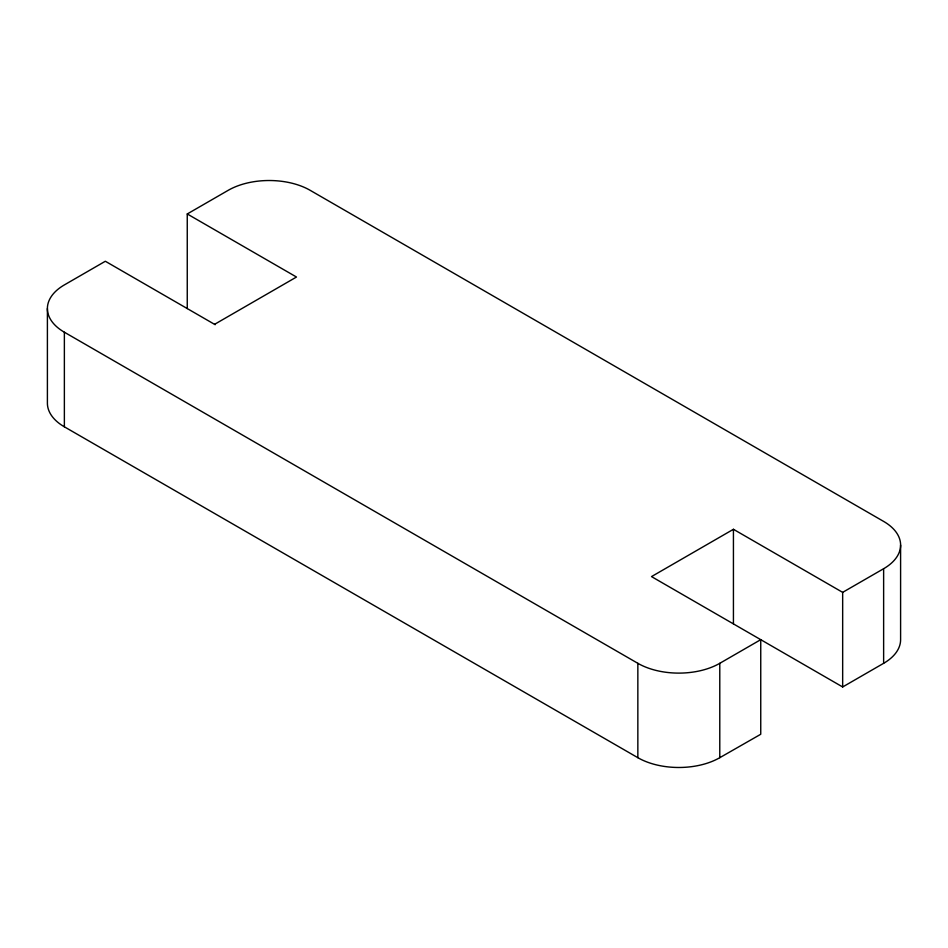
<?xml version="1.0" encoding="UTF-8"?>
<svg xmlns="http://www.w3.org/2000/svg" width="948" height="948" viewBox="0 0 948 948"><rect width="100%" height="100%" fill="white"/><g stroke="black" fill="none" stroke-linecap="round" stroke-linejoin="round"><path stroke-width="1.42" d="M187.254 308.562L187.254 213.964L228.219 190.311A57.935 33.441 0 0 1 310.15 190.311L883.631 521.412A57.935 33.441 0 0 1 883.631 568.717L883.631 663.316L842.665 686.968L651.513 576.597L733.432 529.292L842.665 592.358L883.631 568.717M214.568 324.334L296.487 277.029L187.254 213.964M215.196 324.702L105.335 261.257L64.369 284.91A57.935 33.441 0 0 0 64.369 332.215L637.85 663.316A57.935 33.441 0 0 0 719.781 663.316L760.746 639.663L760.746 734.262L719.781 757.689A57.935 33.441 0 0 1 637.85 757.689L64.369 426.813A57.935 33.441 0 0 1 47.4 403.161L47.4 308.562M900.6 545.064L900.6 639.663A57.935 33.441 0 0 1 883.631 663.316M842.665 592.358L842.665 686.968M733.432 529.292L733.432 623.891M719.781 663.316L719.781 757.689M637.85 663.316L637.85 757.689M64.369 332.215L64.369 426.813"/></g></svg>
